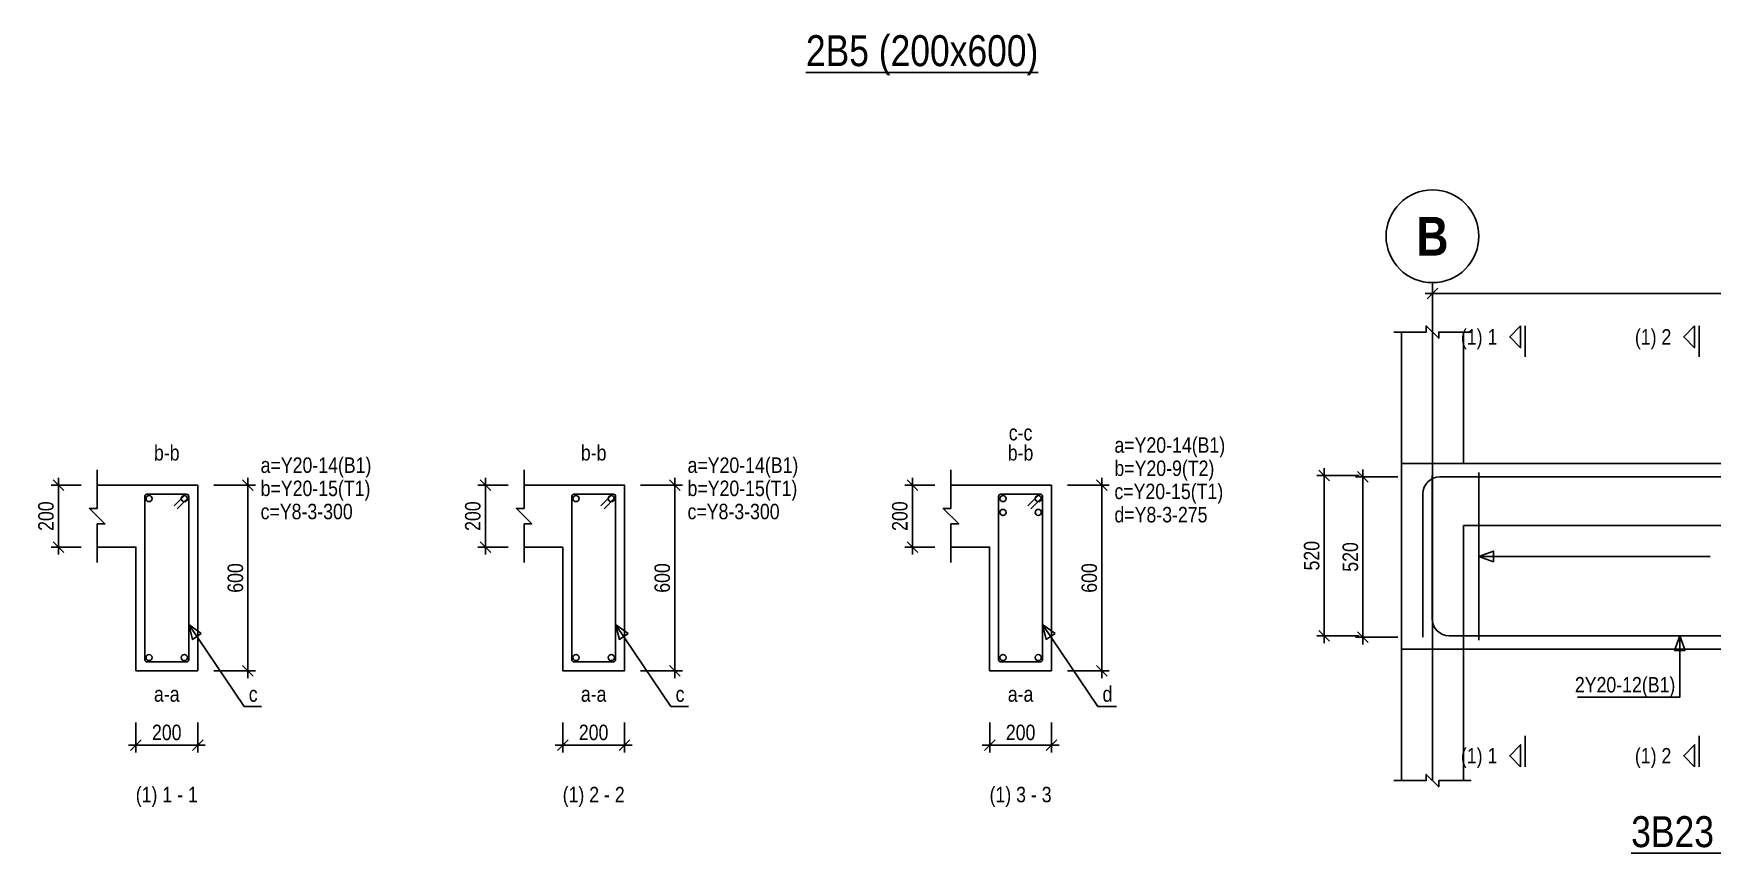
# Model space of a CAD drawing. Extents: x 0 to 206258, y -403073 to 0.
# Drawn here: x 35572 to 46427, y -225924 to -220604 of the extents above; entities that cross this region are included whole.
import ezdxf
from ezdxf.enums import TextEntityAlignment as Align
from ezdxf.lldxf.tags import DXFTag

# ---------------------------------------------------------------- set-up
doc = ezdxf.new("R2010")
doc.units = 0
doc.header["$LTSCALE"] = 1000
for name, color, linetype in [('Axis Circle(Dir 2)', 150, 'Continuous'), ('Axis Label(Dir 1)', 7, 'Continuous'), ('Axis Line(Dir 2)', 150, 'CENTER2'), ('Break Line', 5, 'Continuous'), ('Dimension Line', 5, 'Continuous'), ('Front Elevation Line', 40, 'Continuous'), ('Leader Line', 5, 'Continuous'), ('Link Line', 3, 'Continuous'), ('Rebar Label', 6, 'Continuous'), ('Rebar Line', 7, 'Continuous'), ('Section Label', 1, 'Continuous'), ('Section Line', 1, 'Continuous'), ('Top Rebar Label', 6, 'Continuous'), ('Top Rebar Line', 7, 'Continuous')]:
    doc.layers.add(name, color=color, linetype=linetype)
for name, color, linetype, true_color in [('Beam Label(D)', 94, 'Continuous', 0x008100), ('Beam Line(D)', 112, 'Continuous', 0x00bd5e), ('Link Label', 94, 'Continuous', 0x008100)]:
    doc.layers.add(name, color=color, linetype=linetype, true_color=true_color)
doc.styles.add('Axis Label(Dir 1)', font='ARIALNB.TTF', dxfattribs={"height": 250})
doc.styles.add('Beam Label(D)', font='ARIALN.TTF', dxfattribs={"height": 200})
doc.styles.add('Dimension Text', font='ARIALN.TTF', dxfattribs={"height": 100})
doc.styles.add('Link Label', font='ARIALN.TTF', dxfattribs={"height": 100})
doc.styles.add('Rebar Label', font='ARIALN.TTF', dxfattribs={"height": 100})
doc.styles.add('Section Label', font='ARIALN.TTF', dxfattribs={"height": 100})
doc.styles.add('Top Rebar Label', font='ARIALN.TTF', dxfattribs={"height": 100})
tags = doc.linetypes.add('CENTER2', pattern=[1.125, 0.75, -0.125, 0.125, -0.125]).pattern_tags.tags
tags[10:11] = [DXFTag(74, 4), DXFTag(75, 0), DXFTag(340, '0'), DXFTag(46, 0.0), DXFTag(50, 0.0), DXFTag(44, 0.0), DXFTag(45, 0.0)]
tags[8:9] = [DXFTag(74, 4), DXFTag(75, 0), DXFTag(340, '0'), DXFTag(46, 0.0), DXFTag(50, 0.0), DXFTag(44, 0.0), DXFTag(45, 0.0)]
tags[6:7] = [DXFTag(74, 4), DXFTag(75, 0), DXFTag(340, '0'), DXFTag(46, 0.0), DXFTag(50, 0.0), DXFTag(44, 0.0), DXFTag(45, 0.0)]
tags[4:5] = [DXFTag(74, 4), DXFTag(75, 0), DXFTag(340, '0'), DXFTag(46, 0.0), DXFTag(50, 0.0), DXFTag(44, 0.0), DXFTag(45, 0.0)]
doc.dimstyles.new('BEAM', dxfattribs={"dimtxt": 100, "dimasz": 30, "dimexe": 48.3, "dimexo": 103.5, "dimgap": 30, "dimtad": 1, "dimtoh": 1, "dimdec": 1, "dimlfac": 0.5, "dimdsep": 46, "dimtxsty": 'Dimension Text', "dimblk": 'PCDIM_TICK', "dimcen": 0.09, "dimclrd": 5, "dimclre": 5, "dimclrt": 5, "dimadec": 1, "dimazin": 0, "dimtp": 1, "dimtm": 1, "dimtfac": 1, "dimtdec": 4, "dimtofl": 0, "dimtmove": 0, "dimatfit": 3, "dimfxl": 1, "dimtolj": 1, "dimtzin": 0, "dimarcsym": 0})

# ---------------------------------------------------------------- blocks, each defined once
blk = doc.blocks.new('PCDIM_TICK')
at = {"layer": 'Dimension Line', "color": 0, "transparency": 33554687}
for p, q in [((1.15, 1.15), (-1.15, -1.15)), ((1.61, 0), (0, 0))]:
    blk.add_line(p, q, dxfattribs=at)
blk = doc.blocks.new('*U2995')
at = {"layer": 'Dimension Line', "color": 5, "true_color": 0x0000ff, "transparency": 16777216}
for p, q in [((36737, -223524), (37006, -223524)), ((36958, -224724), (36958, -223524)), ((36737, -224724), (37006, -224724))]:
    blk.add_line(p, q, dxfattribs=at)
at = {"layer": 'Dimension Line', "color": 5, "true_color": 0x0000ff, "transparency": 16777216, "xscale": 30, "yscale": 30}
for p, rotation in [((36958, -223524), 89.99999999999447), ((36958, -224724), 269.9999999999834)]:
    blk.add_blockref('PCDIM_TICK', p, dxfattribs=dict(at, rotation=rotation))
at = {"layer": 'Dimension Line', "color": 5, "true_color": 0x0000ff, "transparency": 16777216, "insert": (36928, -224124), "char_height": 100, "width": 181.97, "attachment_point": 8, "rotation": 90, "style": 'Dimension Text'}
blk.add_mtext('600', dxfattribs=at)
blk = doc.blocks.new('*U2996')
at = {"layer": 'Dimension Line', "color": 5, "true_color": 0x0000ff, "transparency": 16777216}
for p, q in [((35880, -223524), (35685, -223524)), ((35733, -223924), (35733, -223524)), ((35880, -223924), (35685, -223924))]:
    blk.add_line(p, q, dxfattribs=at)
at = {"layer": 'Dimension Line', "color": 5, "true_color": 0x0000ff, "transparency": 16777216, "xscale": 30, "yscale": 30}
for p, rotation in [((35733, -223524), 89.99999999999447), ((35733, -223924), 269.9999999999834)]:
    blk.add_blockref('PCDIM_TICK', p, dxfattribs=dict(at, rotation=rotation))
at = {"layer": 'Dimension Line', "color": 5, "true_color": 0x0000ff, "transparency": 16777216, "insert": (35703, -223724), "char_height": 100, "width": 182.77, "attachment_point": 8, "rotation": 90, "style": 'Dimension Text'}
blk.add_mtext('200', dxfattribs=at)
blk = doc.blocks.new('*U2997')
at = {"layer": 'Dimension Line', "color": 5, "true_color": 0x0000ff, "transparency": 16777216}
for p, q in [((36233, -225058), (36233, -225253)), ((36633, -225058), (36633, -225253)), ((36233, -225204), (36633, -225204))]:
    blk.add_line(p, q, dxfattribs=at)
at = {"layer": 'Dimension Line', "color": 5, "true_color": 0x0000ff, "transparency": 16777216, "xscale": 30, "yscale": 30, "rotation": 180.0000000000004}
blk.add_blockref('PCDIM_TICK', (36233, -225204), dxfattribs=at)
at = {"layer": 'Dimension Line', "color": 5, "true_color": 0x0000ff, "transparency": 16777216, "xscale": 30, "yscale": 30}
blk.add_blockref('PCDIM_TICK', (36633, -225204), dxfattribs=at)
at = {"layer": 'Dimension Line', "color": 5, "true_color": 0x0000ff, "transparency": 16777216, "insert": (36433, -225174), "char_height": 100, "width": 182.77, "attachment_point": 8, "style": 'Dimension Text'}
blk.add_mtext('200', dxfattribs=at)
blk = doc.blocks.new('*U2998')
at = {"layer": 'Dimension Line', "color": 5, "true_color": 0x0000ff, "transparency": 16777216}
for p, q in [((39497, -223524), (39767, -223524)), ((39718, -224724), (39718, -223524)), ((39497, -224724), (39767, -224724))]:
    blk.add_line(p, q, dxfattribs=at)
at = {"layer": 'Dimension Line', "color": 5, "true_color": 0x0000ff, "transparency": 16777216, "xscale": 30, "yscale": 30}
for p, rotation in [((39718, -223524), 89.99999999999447), ((39718, -224724), 269.9999999999834)]:
    blk.add_blockref('PCDIM_TICK', p, dxfattribs=dict(at, rotation=rotation))
at = {"layer": 'Dimension Line', "color": 5, "true_color": 0x0000ff, "transparency": 16777216, "insert": (39688, -224124), "char_height": 100, "width": 181.97, "attachment_point": 8, "rotation": 90, "style": 'Dimension Text'}
blk.add_mtext('600', dxfattribs=at)
blk = doc.blocks.new('*U2999')
at = {"layer": 'Dimension Line', "color": 5, "true_color": 0x0000ff, "transparency": 16777216}
for p, q in [((38640, -223524), (38445, -223524)), ((38493, -223924), (38493, -223524)), ((38640, -223924), (38445, -223924))]:
    blk.add_line(p, q, dxfattribs=at)
at = {"layer": 'Dimension Line', "color": 5, "true_color": 0x0000ff, "transparency": 16777216, "xscale": 30, "yscale": 30}
for p, rotation in [((38493, -223524), 89.99999999999447), ((38493, -223924), 269.9999999999834)]:
    blk.add_blockref('PCDIM_TICK', p, dxfattribs=dict(at, rotation=rotation))
at = {"layer": 'Dimension Line', "color": 5, "true_color": 0x0000ff, "transparency": 16777216, "insert": (38463, -223724), "char_height": 100, "width": 182.77, "attachment_point": 8, "rotation": 90, "style": 'Dimension Text'}
blk.add_mtext('200', dxfattribs=at)
blk = doc.blocks.new('*U3000')
at = {"layer": 'Dimension Line', "color": 5, "true_color": 0x0000ff, "transparency": 16777216}
for p, q in [((38993, -225058), (38993, -225253)), ((39393, -225058), (39393, -225253)), ((38993, -225204), (39393, -225204))]:
    blk.add_line(p, q, dxfattribs=at)
at = {"layer": 'Dimension Line', "color": 5, "true_color": 0x0000ff, "transparency": 16777216, "xscale": 30, "yscale": 30, "rotation": 180.0000000000004}
blk.add_blockref('PCDIM_TICK', (38993, -225204), dxfattribs=at)
at = {"layer": 'Dimension Line', "color": 5, "true_color": 0x0000ff, "transparency": 16777216, "xscale": 30, "yscale": 30}
blk.add_blockref('PCDIM_TICK', (39393, -225204), dxfattribs=at)
at = {"layer": 'Dimension Line', "color": 5, "true_color": 0x0000ff, "transparency": 16777216, "insert": (39193, -225174), "char_height": 100, "width": 182.77, "attachment_point": 8, "style": 'Dimension Text'}
blk.add_mtext('200', dxfattribs=at)
blk = doc.blocks.new('*U3001')
at = {"layer": 'Dimension Line', "color": 5, "true_color": 0x0000ff, "transparency": 16777216}
for p, q in [((42257, -223524), (42527, -223524)), ((42479, -224724), (42479, -223524)), ((42257, -224724), (42527, -224724))]:
    blk.add_line(p, q, dxfattribs=at)
at = {"layer": 'Dimension Line', "color": 5, "true_color": 0x0000ff, "transparency": 16777216, "xscale": 30, "yscale": 30}
for p, rotation in [((42479, -223524), 89.99999999999447), ((42479, -224724), 269.9999999999834)]:
    blk.add_blockref('PCDIM_TICK', p, dxfattribs=dict(at, rotation=rotation))
at = {"layer": 'Dimension Line', "color": 5, "true_color": 0x0000ff, "transparency": 16777216, "insert": (42449, -224124), "char_height": 100, "width": 181.97, "attachment_point": 8, "rotation": 90, "style": 'Dimension Text'}
blk.add_mtext('600', dxfattribs=at)
blk = doc.blocks.new('*U3002')
at = {"layer": 'Dimension Line', "color": 5, "true_color": 0x0000ff, "transparency": 16777216}
for p, q in [((41400, -223524), (41205, -223524)), ((41254, -223924), (41254, -223524)), ((41400, -223924), (41205, -223924))]:
    blk.add_line(p, q, dxfattribs=at)
at = {"layer": 'Dimension Line', "color": 5, "true_color": 0x0000ff, "transparency": 16777216, "xscale": 30, "yscale": 30}
for p, rotation in [((41254, -223524), 89.99999999999447), ((41254, -223924), 269.9999999999834)]:
    blk.add_blockref('PCDIM_TICK', p, dxfattribs=dict(at, rotation=rotation))
at = {"layer": 'Dimension Line', "color": 5, "true_color": 0x0000ff, "transparency": 16777216, "insert": (41224, -223724), "char_height": 100, "width": 182.77, "attachment_point": 8, "rotation": 90, "style": 'Dimension Text'}
blk.add_mtext('200', dxfattribs=at)
blk = doc.blocks.new('*U3003')
at = {"layer": 'Dimension Line', "color": 5, "true_color": 0x0000ff, "transparency": 16777216}
for p, q in [((41754, -225058), (41754, -225253)), ((42154, -225058), (42154, -225253)), ((41754, -225204), (42154, -225204))]:
    blk.add_line(p, q, dxfattribs=at)
at = {"layer": 'Dimension Line', "color": 5, "true_color": 0x0000ff, "transparency": 16777216, "xscale": 30, "yscale": 30, "rotation": 180.0000000000004}
blk.add_blockref('PCDIM_TICK', (41754, -225204), dxfattribs=at)
at = {"layer": 'Dimension Line', "color": 5, "true_color": 0x0000ff, "transparency": 16777216, "xscale": 30, "yscale": 30}
blk.add_blockref('PCDIM_TICK', (42154, -225204), dxfattribs=at)
at = {"layer": 'Dimension Line', "color": 5, "true_color": 0x0000ff, "transparency": 16777216, "insert": (41954, -225174), "char_height": 100, "width": 182.77, "attachment_point": 8, "style": 'Dimension Text'}
blk.add_mtext('200', dxfattribs=at)
blk = doc.blocks.new('*U3007')
at = {"layer": 'Dimension Line', "color": 5, "true_color": 0x0000ff, "transparency": 16777216}
for p, q in [((44392, -223470), (44119, -223470)), ((44167, -224506), (44167, -223470)), ((44392, -224506), (44119, -224506))]:
    blk.add_line(p, q, dxfattribs=at)
at = {"layer": 'Dimension Line', "color": 5, "true_color": 0x0000ff, "transparency": 16777216, "xscale": 30, "yscale": 30}
for p, rotation in [((44167, -223470), 89.99999999999447), ((44167, -224506), 269.9999999999834)]:
    blk.add_blockref('PCDIM_TICK', p, dxfattribs=dict(at, rotation=rotation))
at = {"layer": 'Dimension Line', "color": 5, "true_color": 0x0000ff, "transparency": 16777216, "insert": (44137, -223988), "char_height": 100, "width": 181.5, "attachment_point": 8, "rotation": 90, "style": 'Dimension Text'}
blk.add_mtext('520', dxfattribs=at)
blk = doc.blocks.new('*U3008')
at = {"layer": 'Dimension Line', "color": 5, "true_color": 0x0000ff, "transparency": 16777216}
for p, q in [((44142, -223462), (43869, -223462)), ((43917, -224498), (43917, -223462)), ((44142, -224498), (43869, -224498))]:
    blk.add_line(p, q, dxfattribs=at)
at = {"layer": 'Dimension Line', "color": 5, "true_color": 0x0000ff, "transparency": 16777216, "xscale": 30, "yscale": 30}
for p, rotation in [((43917, -223462), 89.99999999999447), ((43917, -224498), 269.9999999999834)]:
    blk.add_blockref('PCDIM_TICK', p, dxfattribs=dict(at, rotation=rotation))
at = {"layer": 'Dimension Line', "color": 5, "true_color": 0x0000ff, "transparency": 16777216, "insert": (43887, -223980), "char_height": 100, "width": 181.5, "attachment_point": 8, "rotation": 90, "style": 'Dimension Text'}
blk.add_mtext('520', dxfattribs=at)
blk = doc.blocks.new('*U3009')
at = {"layer": 'Dimension Line', "color": 5, "true_color": 0x0000ff, "transparency": 16777216}
for p, q in [((44617, -222431), (44617, -222236)), ((44617, -222284), (48817, -222284)), ((48817, -222431), (48817, -222236))]:
    blk.add_line(p, q, dxfattribs=at)
at = {"layer": 'Dimension Line', "color": 5, "true_color": 0x0000ff, "transparency": 16777216, "xscale": 30, "yscale": 30, "rotation": 180.0000000000004}
blk.add_blockref('PCDIM_TICK', (44617, -222284), dxfattribs=at)
at = {"layer": 'Dimension Line', "color": 5, "true_color": 0x0000ff, "transparency": 16777216, "xscale": 30, "yscale": 30}
blk.add_blockref('PCDIM_TICK', (48817, -222284), dxfattribs=at)
at = {"layer": 'Dimension Line', "color": 5, "true_color": 0x0000ff, "transparency": 16777216, "insert": (46717, -222254), "char_height": 100, "width": 247.25, "attachment_point": 8, "style": 'Dimension Text'}
blk.add_mtext('2100', dxfattribs=at)

msp = doc.modelspace()

# ---------------------------------------------------------------- linework, layer by layer
at = {"layer": 'Axis Circle(Dir 2)', "transparency": 33554687}
msp.add_circle((44617.055, -221914.284), 300, dxfattribs=at)
at = {"layer": 'Axis Line(Dir 2)', "transparency": 33554687}
msp.add_lwpolyline([(44617.055, -225434.284), (44617.055, -222214.284)], dxfattribs=at)
at = {"layer": 'Beam Line(D)', "transparency": 33554687}
for points in [[(44417.055, -222534.284), (44417.055, -223384.284)], [(44817.055, -223384.284), (44817.055, -222534.284)], [(44417.055, -223384.284), (44417.055, -225434.284)], [(44817.055, -223384.284), (48617.055, -223384.284)], [(36233.147, -223524.284), (36633.147, -223524.284), (36633.147, -224724.284), (36233.147, -224724.284), (36233.147, -223924.284), (35983.147, -223924.284)], [(36233.147, -223524.284), (35983.147, -223524.284)], [(36233.147, -223524.284), (36233.147, -223524.284)], [(38993.385, -223524.284), (39393.385, -223524.284), (39393.385, -224724.284), (38993.385, -224724.284), (38993.385, -223924.284), (38743.385, -223924.284)], [(38993.385, -223524.284), (38743.385, -223524.284)], [(38993.385, -223524.284), (38993.385, -223524.284)], [(41753.624, -223524.284), (42153.624, -223524.284), (42153.624, -224724.284), (41753.624, -224724.284), (41753.624, -223924.284), (41503.624, -223924.284)], [(41753.624, -223524.284), (41503.624, -223524.284)], [(41753.624, -223524.284), (41753.624, -223524.284)], [(44817.055, -225434.284), (44817.055, -224584.284)], [(44817.055, -224584.284), (48617.055, -224584.284)]]:
    msp.add_lwpolyline(points, dxfattribs=at)
at = {"layer": 'Break Line', "transparency": 33554687}
for points in [[(44367.055, -222534.284), (44577.055, -222534.284), (44577.055, -222494.284), (44657.055, -222574.284), (44657.055, -222534.284), (44867.055, -222534.284)], [(35983.147, -223424.284), (35983.147, -223674.284), (35933.147, -223674.284), (36033.147, -223774.284), (35983.147, -223774.284), (35983.147, -224024.284)], [(38743.385, -223424.284), (38743.385, -223674.284), (38693.385, -223674.284), (38793.385, -223774.284), (38743.385, -223774.284), (38743.385, -224024.284)], [(41503.624, -223424.284), (41503.624, -223674.284), (41453.624, -223674.284), (41553.624, -223774.284), (41503.624, -223774.284), (41503.624, -224024.284)], [(44367.055, -225434.284), (44577.055, -225434.284), (44577.055, -225394.284), (44657.055, -225474.284), (44657.055, -225434.284), (44867.055, -225434.284)]]:
    msp.add_lwpolyline(points, dxfattribs=at)
at = {"layer": 'Front Elevation Line', "transparency": 33554687}
for points in [[(44817.055, -223384.284), (44417.055, -223384.284)], [(44417.055, -223384.284), (44417.055, -224584.284)], [(44817.055, -223384.284), (44417.055, -223384.284)], [(44417.055, -223384.284), (44417.055, -224584.284)], [(44817.055, -223384.284), (48617.055, -223384.284)], [(44817.055, -224584.284), (44817.055, -223784.284)], [(44817.055, -224584.284), (44817.055, -223784.284)], [(44817.055, -223784.284), (48617.055, -223784.284)], [(44417.055, -224584.284), (44817.055, -224584.284)], [(44417.055, -224584.284), (44817.055, -224584.284)]]:
    msp.add_lwpolyline(points, dxfattribs=at)
at = {"layer": 'Leader Line', "transparency": 33554687}
for points in [[(44917.055, -223984.284), (45011.025, -223950.082), (45011.025, -224018.486), (44917.055, -223984.284), (46412.411, -223984.284)], [(36656.086, -224483.007), (36599.402, -224521.296), (36575.146, -224424.282), (36656.086, -224483.007)], [(36575.146, -224424.282), (36933.147, -224954.284), (37046.276, -224954.284)], [(39416.327, -224483.01), (39359.643, -224521.298), (39335.386, -224424.285), (39416.327, -224483.01)], [(39335.386, -224424.285), (39693.385, -224954.284), (39806.515, -224954.284)], [(42176.565, -224483.009), (42119.881, -224521.298), (42095.624, -224424.284), (42176.565, -224483.009)], [(42095.624, -224424.284), (42453.624, -224954.284), (42574.436, -224954.284)], [(46217.055, -224498.284), (46217.055, -224894.284), (45554.382, -224894.284)], [(46251.257, -224592.253), (46182.853, -224592.253), (46217.055, -224498.284), (46251.257, -224592.253)]]:
    msp.add_lwpolyline(points, dxfattribs=at)
at = {"layer": 'Link Line', "transparency": 33554687}
msp.add_line((44917.055, -224526.284), (44917.055, -223442.284), dxfattribs=at)
for points in [[(36500.335, -223676.894), (36571.046, -223606.183, 0.668178638), (36561.147, -223582.284), (36305.147, -223582.284, 0.414213562), (36291.147, -223596.284), (36291.147, -224652.284, 0.414213562), (36305.147, -224666.284), (36561.147, -224666.284, 0.414213562), (36575.147, -224652.284), (36575.147, -223596.284, 0.668178638), (36551.247, -223586.384), (36480.536, -223657.095)], [(39260.574, -223676.894), (39331.285, -223606.183, 0.668178638), (39321.385, -223582.284), (39065.385, -223582.284, 0.414213562), (39051.385, -223596.284), (39051.385, -224652.284, 0.414213562), (39065.385, -224666.284), (39321.385, -224666.284, 0.414213562), (39335.385, -224652.284), (39335.385, -223596.284, 0.668178638), (39311.486, -223586.384), (39240.775, -223657.095)], [(42020.813, -223676.894), (42091.523, -223606.183, 0.668178638), (42081.624, -223582.284), (41825.624, -223582.284, 0.414213562), (41811.624, -223596.284), (41811.624, -224652.284, 0.414213562), (41825.624, -224666.284), (42081.624, -224666.284, 0.414213562), (42095.624, -224652.284), (42095.624, -223596.284, 0.668178638), (42071.724, -223586.384), (42001.014, -223657.095)]]:
    msp.add_lwpolyline(points, format="xyb", dxfattribs=at)
at = {"layer": 'Rebar Line', "transparency": 33554687}
msp.add_lwpolyline([(44615.055, -223462.284), (44615.055, -224388.328, 0.414213562), (44725.011, -224498.284), (56769.1, -224498.284, 0.414213543), (56879.055, -224388.328), (56879.055, -223462.284)], format="xyb", dxfattribs=at)
for centre in [(36319.147, -223610.284), (36547.147, -223610.284), (39079.385, -223610.284), (39307.385, -223610.284), (41839.624, -223610.284), (42067.624, -223610.284), (41839.624, -223700.284), (42067.624, -223700.284), (36319.147, -224638.284), (36547.147, -224638.284), (39079.385, -224638.284), (39307.385, -224638.284), (41839.624, -224638.284), (42067.624, -224638.284)]:
    msp.add_circle(centre, 20, dxfattribs=at)
at = {"layer": 'Section Line', "transparency": 33554687}
for points in [[(45187.055, -222494.284), (45116.345, -222564.994), (45187.055, -222635.705), (45187.055, -222494.284)], [(45217.055, -222694.284), (45217.055, -222494.284)], [(46312.055, -222494.284), (46241.345, -222564.994), (46312.055, -222635.705), (46312.055, -222494.284)], [(46342.055, -222694.284), (46342.055, -222494.284)], [(45187.055, -225344.284), (45187.055, -225344.284), (45116.345, -225273.573), (45187.055, -225202.862), (45187.055, -225344.284)], [(45217.055, -225144.284), (45217.055, -225344.284)], [(46312.055, -225344.284), (46312.055, -225344.284), (46241.345, -225273.573), (46312.055, -225202.862), (46312.055, -225344.284)], [(46342.055, -225144.284), (46342.055, -225344.284)]]:
    msp.add_lwpolyline(points, dxfattribs=at)
at = {"layer": 'Top Rebar Line', "transparency": 33554687}
msp.add_lwpolyline([(44555.055, -224506.284), (44555.055, -223580.239, -0.414213562), (44665.011, -223470.284), (56829.1, -223470.284, -0.414213562), (56939.055, -223580.239), (56939.055, -224506.284)], format="xyb", dxfattribs=at)

# ---------------------------------------------------------------- texts
at = {"layer": 'Axis Label(Dir 1)', "transparency": 33554687, "style": 'Axis Label(Dir 1)'}
msp.add_text('B', height=250, dxfattribs=at).set_placement((44617.055, -221914.284), align=Align.MIDDLE_CENTER)
at = {"layer": 'Beam Label(D)', "transparency": 33554687, "style": 'Beam Label(D)'}
for s, p in [('%%U2B5 (200x600)', (41317.055, -220614.284)), ('%%U3B23 (200x600)', (46717.055, -225664.284))]:
    msp.add_text(s, height=200, dxfattribs=at).set_placement(p, align=Align.TOP_CENTER)
at = {"layer": 'Link Label', "transparency": 33554687, "style": 'Link Label'}
for s, p in [(' c=Y8-3-300', (37008.147, -223744.284)), (' c=Y8-3-300', (39768.385, -223744.284)), (' d=Y8-3-275', (42528.624, -223764.284)), ('c', (36963.147, -224924.284)), ('c', (39723.385, -224924.284)), ('d', (42483.624, -224924.284))]:
    msp.add_text(s, height=100, dxfattribs=at).set_placement(p)
at = {"layer": 'Rebar Label', "transparency": 33554687, "style": 'Rebar Label'}
for s, p in [('c-c', (41953.624, -223264.284)), ('b-b', (36433.147, -223394.284)), ('b-b', (39193.385, -223394.284)), ('b-b', (41953.624, -223394.284)), ('a-a', (36433.147, -224954.284)), ('a-a', (39193.385, -224954.284)), ('a-a', (41953.624, -224954.284))]:
    msp.add_text(s, height=100, dxfattribs=at).set_placement(p, align=Align.BOTTOM_CENTER)
for p in [(42528.624, -223314.284), (37008.147, -223444.284), (39768.385, -223444.284)]:
    msp.add_text(' a=Y20-14(B1)', height=100, dxfattribs=at).set_placement(p)
msp.add_text(' 2Y20-12(B1)', height=100, dxfattribs=at).set_placement((46187.055, -224864.284), align=Align.RIGHT)
at = {"layer": 'Section Label', "transparency": 33554687, "style": 'Section Label'}
for s, p in [('(1) 1', (45036.345, -222564.994)), ('(1) 2', (46161.345, -222564.994)), ('(1) 1', (45036.345, -225273.573)), ('(1) 2', (46161.345, -225273.573))]:
    msp.add_text(s, height=100, dxfattribs=at).set_placement(p, align=Align.MIDDLE_RIGHT)
for s, p in [('(1) 1 - 1', (36433.147, -225604.284)), ('(1) 2 - 2', (39193.385, -225604.284)), ('(1) 3 - 3', (41953.624, -225604.284))]:
    msp.add_text(s, height=100, dxfattribs=at).set_placement(p, align=Align.BOTTOM_CENTER)
at = {"layer": 'Top Rebar Label', "transparency": 33554687, "style": 'Top Rebar Label'}
for s, p in [(' b=Y20-9(T2)', (42528.624, -223464.284)), (' b=Y20-15(T1)', (37008.147, -223594.284)), (' b=Y20-15(T1)', (39768.385, -223594.284)), (' c=Y20-15(T1)', (42528.624, -223614.284))]:
    msp.add_text(s, height=100, dxfattribs=at).set_placement(p)

# ---------------------------------------------------------------- dimensions: what is measured, and where the dimension line sits
at = {"layer": 'Dimension Line', "transparency": 33554687}
for base, p1, p2, text, picture, middle in [((46717.055, -222284.284), (44617.055, -222534.284), (48817.055, -222534.284), '2100', '*U3009', (46717.055, -222284.284)), ((36433.147, -225204.284), (36233.147, -224954.284), (36633.147, -224954.284), '200', '*U2997', (36433.147, -225204.284)), ((39193.385, -225204.284), (38993.385, -224954.284), (39393.385, -224954.284), '200', '*U3000', (39193.385, -225204.284)), ((41953.624, -225204.284), (41753.624, -224954.284), (42153.624, -224954.284), '200', '*U3003', (41953.624, -225204.284))]:
    dim = msp.add_linear_dim(base=base, p1=p1, p2=p2, text=text, dimstyle='BEAM', override={"dimscale": 1, "dimtxt": 100, "dimasz": 30, "dimexe": 48.3, "dimexo": 103.5, "dimgap": 30, "dimtad": 1, "dimtih": 0, "dimdec": 1, "dimlfac": 0.5, "dimzin": 8, "dimlunit": 2, "dimpost": '', "dimtxsty": 'Dimension Text', "dimblk": 'PCDIM_TICK', "dimse1": 0, "dimse2": 0, "dimsd2": 0, "dimclrd": 5, "dimclre": 5, "dimclrt": 5, "dimaunit": 0, "dimadec": 1, "dimazin": 0, "dimtol": 0, "dimtp": 1, "dimtm": 1, "dimtmove": 0}, dxfattribs=at)
    dim.commit()
    dim.dimension.update_dxf_attribs({"geometry": picture, "text_midpoint": middle})
for base, p1, p2, text, picture, middle in [((35733.147, -223724.284), (35983.147, -223924.284), (35983.147, -223524.284), '200', '*U2996', (35733.147, -223724.284)), ((36958.147, -224124.284), (36633.147, -224724.284), (36633.147, -223524.284), '600', '*U2995', (36958.147, -224124.284)), ((38493.385, -223724.284), (38743.385, -223924.284), (38743.385, -223524.284), '200', '*U2999', (38493.385, -223724.284)), ((39718.385, -224124.284), (39393.385, -224724.284), (39393.385, -223524.284), '600', '*U2998', (39718.385, -224124.284)), ((41253.624, -223724.284), (41503.624, -223924.284), (41503.624, -223524.284), '200', '*U3002', (41253.624, -223724.284)), ((42478.624, -224124.284), (42153.624, -224724.284), (42153.624, -223524.284), '600', '*U3001', (42478.624, -224124.284)), ((43917.055, -223980.284), (44245.055, -224498.284), (44245.055, -223462.284), '520', '*U3008', (43917.055, -223980.284)), ((44167.055, -223988.284), (44495.055, -224506.284), (44495.055, -223470.284), '520', '*U3007', (44167.055, -223988.284))]:
    dim = msp.add_linear_dim(base=base, p1=p1, p2=p2, angle=90, text=text, dimstyle='BEAM', override={"dimscale": 1, "dimtxt": 100, "dimasz": 30, "dimexe": 48.3, "dimexo": 103.5, "dimgap": 30, "dimtad": 1, "dimtih": 0, "dimdec": 1, "dimlfac": 0.5, "dimzin": 8, "dimlunit": 2, "dimpost": '', "dimtxsty": 'Dimension Text', "dimblk": 'PCDIM_TICK', "dimse1": 0, "dimse2": 0, "dimsd2": 0, "dimclrd": 5, "dimclre": 5, "dimclrt": 5, "dimaunit": 0, "dimadec": 1, "dimazin": 0, "dimtol": 0, "dimtp": 1, "dimtm": 1, "dimtmove": 0}, dxfattribs=at)
    dim.commit()
    dim.dimension.update_dxf_attribs({"geometry": picture, "text_midpoint": middle})

doc.saveas('drawing.dxf')
